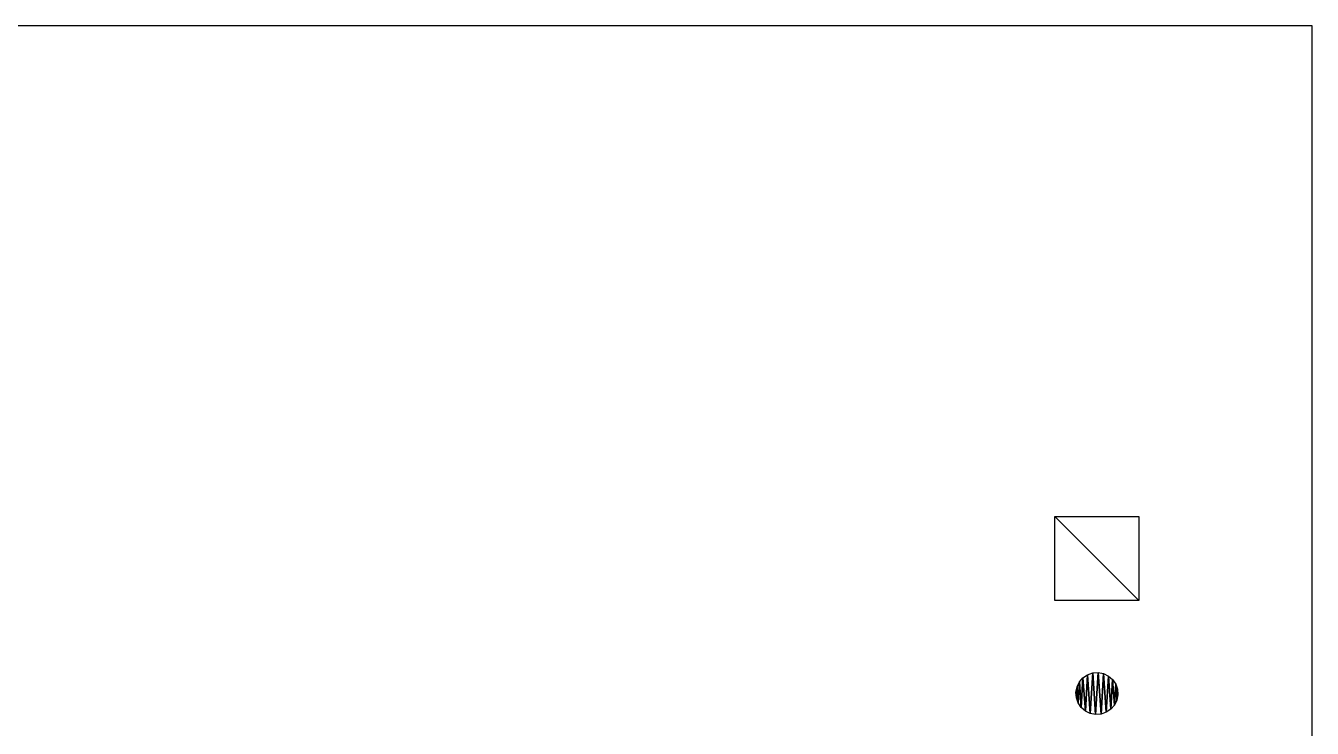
# Model space of a CAD drawing. Header units: metres. Extents: x -935 to 1842, y -1273 to 224.
# Drawn here: x 450.6 to 536.3, y 163.4 to 210.2 of the extents above; entities that cross this region are included whole.
import ezdxf

# ---------------------------------------------------------------- set-up
doc = ezdxf.new("R2010")
doc.units = ezdxf.units.M

msp = doc.modelspace()

# ---------------------------------------------------------------- linework, layer by layer
at = {"layer": 'Group#8'}
for p, q in [((536.3, 210.238), (115.907, 210.238)), ((536.3, -0.2), (536.3, 210.238))]:
    msp.add_line(p, q, dxfattribs=at)

# ---------------------------------------------------------------- meshes
mesh = msp.add_polyface(dxfattribs=at)
corners = [(519.15, 177.538), (524.75, 171.938), (519.15, 171.938), (524.75, 177.538)]
mesh.append_faces([[corners[k] for k in face] for face in [(0, 1, 2), (1, 0, 3)]], dxfattribs={"vtx0": -1})
mesh = msp.add_polyface(dxfattribs=at)
corners = [(520.624, 166.182), (520.58, 165.459), (520.554, 165.823), (520.699, 165.114), (520.784, 166.51), (520.903, 164.812), (521.023, 166.785), (521.179, 164.572), (521.326, 166.99), (521.507, 164.412), (521.671, 167.109), (521.865, 164.343), (522.035, 167.134), (522.229, 164.368), (522.393, 167.065), (522.574, 164.487), (522.721, 166.905), (522.877, 164.692), (522.997, 166.665), (523.116, 164.967), (523.201, 166.363), (523.276, 165.295), (523.32, 166.018), (523.346, 165.654)]
mesh.append_faces([[corners[k] for k in face] for face in [(0, 1, 2), (21, 22, 23)]], dxfattribs={"vtx0": -1})
mesh.append_faces([[corners[k] for k in face] for face in [(1, 0, 3), (3, 4, 5), (5, 6, 7), (7, 8, 9), (9, 10, 11), (11, 12, 13), (13, 14, 15), (15, 16, 17), (17, 18, 19), (19, 20, 21)]], dxfattribs={"vtx0": -1, "vtx1": -1})
mesh.append_faces([[corners[k] for k in face] for face in [(3, 0, 4), (5, 4, 6), (7, 6, 8), (9, 8, 10), (11, 10, 12), (13, 12, 14), (15, 14, 16), (17, 16, 18), (19, 18, 20), (21, 20, 22)]], dxfattribs={"vtx0": -1, "vtx2": -1})

doc.saveas('drawing.dxf')
